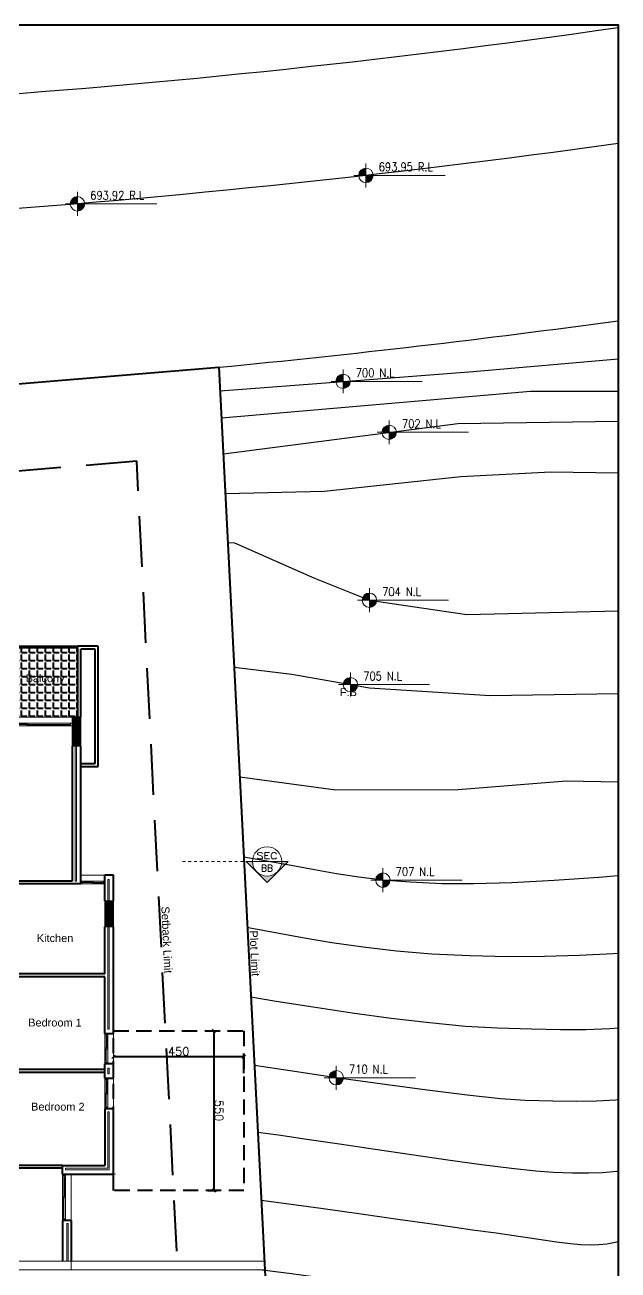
# Model space of a CAD drawing. Header units: metres. Extents: x -322116 to -321123, y -26723 to -26468.
# Drawn here: x -321448.86 to -321428.39, y -26556.87 to -26513.94 of the extents above; entities that cross this region are included whole.
import ezdxf
from ezdxf.enums import TextEntityAlignment as Align

# ---------------------------------------------------------------- set-up
doc = ezdxf.new("R2010")
doc.units = ezdxf.units.M
doc.header["$LTSCALE"] = 7
doc.header["$MEASUREMENT"] = 0
doc.header["$PDMODE"] = 34
doc.header["$PDSIZE"] = 0.5
for name, pattern in [('$0$CENTER', [2, 1.25, -0.25, 0.25, -0.25]), ('1363-TXX-A-XXX-Plots layouts-R02$0$HIDDEN', [0.375, 0.25, -0.125]), ('DASHED', [0.75, 0.5, -0.25]), ('Hidden', [9.525, 6.35, -3.175])]:
    doc.linetypes.add(name, pattern=pattern)
for name, color, linetype, lineweight in [('$0$A-ANNO-IDEN', 2, 'Continuous', 9), ('1363TRXX-AS003$0$A-FLOR-IDEN', 4, 'Continuous', 18), ('A--GLAZ', 132, 'Continuous', 5), ('A-ANNO-TXT3', 6, 'Continuous', 30), ('A-FLOR-HIDN', 9, 'Hidden', 13), ('A-GRID-DIMS', 142, 'Continuous', 9), ('A-PATT', 8, 'Continuous', 5), ('A-WALL-BLWO', 7, 'Continuous', 40), ('L-Structure', 5, 'Continuous', 15), ('PATT-CONC', 8, 'Continuous', 9), ('projection plans', 8, 'Continuous', 5), ('XREF-W09-A-ELEV04$0$A--SECT-TILE', 32, 'Continuous', 5)]:
    doc.layers.add(name, color=color, linetype=linetype, lineweight=lineweight)
for name, color, linetype in [('00-LIMIT', 3, 'Continuous'), ('020-HATCH', 7, 'Continuous'), ('AXIS', 1, 'Continuous'), ('CONT-MJR', 4, 'Continuous'), ('CONT-MNR', 8, 'Continuous'), ('POINT_ICON', 4, 'Continuous')]:
    doc.layers.add(name, color=color, linetype=linetype)
doc.styles.add('$0$EG_SIMPLEX', font='SIMPLEX.shx')
doc.styles.add('1363TRXX-AS003$0$EG_SIMPLEX', font='SIMPLEX.shx')
doc.styles.add('EG_SIMPLEX', font='SIMPLEX.shx')
doc.styles.get("Standard").update_dxf_attribs({"font": 'romans.shx', "height": 0.5})
doc.dimstyles.new('ERGA-M-0200', dxfattribs={"dimscale": 1.15, "dimtxt": 0.2, "dimasz": 0.2, "dimexe": 0.1, "dimexo": 0.1, "dimgap": 0.06, "dimtad": 1, "dimdec": 1, "dimlfac": 100, "dimrnd": 5, "dimdsep": 46, "dimtxsty": 'EG_SIMPLEX', "dimblk1": 'OBLIQUE', "dimblk2": 'OBLIQUE', "dimsah": 1, "dimcen": 0.3, "dimclrd": 256, "dimclre": 256, "dimclrt": 2, "dimadec": 0, "dimazin": 0, "dimtfac": 1, "dimtdec": 1, "dimtix": 1, "dimtmove": 2, "dimatfit": 3, "dimldrblk": 'OBLIQUE', "dimfxl": 1, "dimtolj": 1, "dimtzin": 0, "dimarcsym": 0})

# ---------------------------------------------------------------- blocks, each defined once
blk = doc.blocks.new('*U29')
blk.add_hatch(color=252).paths.add_polyline_path([(0, 450, -0.414214), (450, 0), (643, 0), (0, 643), (-643, 0), (-450, 0, -0.414214)])
blk.add_line((-450, 0), (450, 0))
at = {"linetype": '$0$CENTER'}
blk.add_line((-2593, 0), (-643, 0), dxfattribs=at)
blk.add_lwpolyline([(-450, 0), (-643, 0), (0, 643), (643, 0), (450, 0)])
blk.add_circle((0, 0), 450)
at = {"style": '$0$EG_SIMPLEX'}
blk.add_attdef('NB', text='', height=200, dxfattribs=at).set_placement((0, 32), align=Align.BOTTOM_CENTER)
at = {"style": '$0$EG_SIMPLEX', "width": 0.5625}
blk.add_attdef('REF-F-', text='', height=200, dxfattribs=at).set_placement((-321, -274), (321, -274), align=Align.FIT)
at = {"style": '$0$EG_SIMPLEX'}
blk.add_attdef('REF', text='', height=200, dxfattribs=at).set_placement((0, -75), align=Align.TOP_CENTER)
blk = doc.blocks.new('plot limit')
at = {"color": 5}
blk.add_lwpolyline([(-321725.0411, -26759.7735), (-321735.7734, -26759.0595), (-321732.8382, -26721.5907), (-321726.0304, -26721.9282), (-321722.2569, -26721.9337), (-321712.0131, -26721.5769), (-321702.1619, -26720.7671), (-321700.2699, -26757.9792), (-321703.6476, -26759.2974, -0.0276131)], format="xyb", close=True, dxfattribs=at)
at = {"color": 5, "linetype": 'DASHED', "ltscale": 0.5}
blk.add_lwpolyline([(-321703.4829, -26753.8659), (-321705.0008, -26724.0106), (-321711.838, -26724.5726), (-321722.2069, -26724.9338), (-321726.107, -26724.928), (-321730.075, -26724.7313), (-321732.3893, -26754.2736)], dxfattribs=at)
at = {"layer": '00-LIMIT'}
blk.add_arc((-321735.7574, -26372.37), 350.0132, 275.507932, 277.777196, dxfattribs=at)
at = {"layer": '$0$A-ANNO-IDEN'}
ref = blk.add_blockref('*U29', (-321700.5036, -26737.8057), dxfattribs=dict(at, xscale=-0.0011249999994782, yscale=0.0011249999994782, zscale=0.0011249999994782, rotation=180))
ref.add_attrib('REF-F-', 'SEC', dxfattribs={"layer": '0', "height": 0.225, "rotation": 360, "style": '$0$EG_SIMPLEX', "width": 1.25}).set_placement((-321700.8652, -26737.7221), (-321700.1419, -26737.7221), align=Align.FIT)
ref.add_attrib('NB', 'BB', dxfattribs={"layer": '0', "height": 0.225, "rotation": 360, "style": '$0$EG_SIMPLEX'}).set_placement((-321700.5036, -26738.2169), align=Align.BOTTOM_CENTER)
at = {"layer": 'A-ANNO-TXT3', "lineweight": 5, "char_height": 0.276, "attachment_point": 1, "rotation": 272.5853}
for s, width, gutter_width, heights, insert in [('\\A1;{\\fArial Unicode MS|b0|i0|c0|p34;Setback Limit}', 3.166192, 3.6928, [1.1191], (-321703.8757, -26739.3486, 0)), ('\\A1;{\\fArial Unicode MS|b0|i0|c0|p34;Plot Limit}', 3.423118, 3.0774, [1.7915], (-321700.8319, -26740.1779, 0))]:
    blk.add_mtext_dynamic_manual_height_columns(s, width=width, gutter_width=gutter_width, heights=heights, dxfattribs=dict(at, insert=insert))
blk = doc.blocks.new('*U44')
for p, q in [((50, 100), (3050, 100)), ((50, 50), (3050, 50)), ((50, 0), (3050, 0)), ((100, 0), (100, 50)), ((100, 25), (1525, 25)), ((1525, 0), (1525, 100)), ((1575, 0), (1575, 100)), ((1575, 75), (3000, 75)), ((3000, 100), (3000, 50))]:
    blk.add_line(p, q)
for points in [[(0, 100), (50, 100), (50, 0), (0, 0)], [(3100, 100), (3050, 100), (3050, 0), (3100, 0)]]:
    blk.add_lwpolyline(points)
blk = doc.blocks.new('*U573')
for p, q in [((50, 100), (1000, 100)), ((50, 50), (1000, 50)), ((50, 0), (1000, 0)), ((100, 0), (100, 50)), ((100, 25), (500, 25)), ((500, 0), (500, 100)), ((550, 0), (550, 100)), ((550, 75), (950, 75)), ((950, 100), (950, 50))]:
    blk.add_line(p, q)
for points in [[(0, 100), (50, 100), (50, 0), (0, 0)], [(1050, 100), (1000, 100), (1000, 0), (1050, 0)]]:
    blk.add_lwpolyline(points)
blk = doc.blocks.new('*U574')
for p, q in [((50, 100), (1550, 100)), ((50, 50), (1550, 50)), ((50, 0), (1550, 0)), ((100, 0), (100, 50)), ((100, 25), (775, 25)), ((775, 0), (775, 100)), ((825, 0), (825, 100)), ((825, 75), (1500, 75)), ((1500, 100), (1500, 50))]:
    blk.add_line(p, q)
for points in [[(0, 100), (50, 100), (50, 0), (0, 0)], [(1600, 100), (1550, 100), (1550, 0), (1600, 0)]]:
    blk.add_lwpolyline(points)
blk = doc.blocks.new('_OBLIQUE')
at = {"color": 0, "linetype": 'ByBlock'}
blk.add_line((-0.5, -0.5), (0.5, 0.5), dxfattribs=at)
blk = doc.blocks.new('*D37')
at = {"layer": 'A-GRID-DIMS', "lineweight": -2, "transparency": 16777216}
for p, q in [((-321638.939, -26572.053), (-321639.622, -26572.053)), ((-321639.507, -26572.053), (-321639.507, -26576.553))]:
    blk.add_line(p, q, dxfattribs=at)
at = {"layer": 'Defpoints', "color": 0, "transparency": 16777216}
for p in [(-321638.824, -26572.053), (-321639.507, -26576.553), (-321639.507, -26576.553)]:
    blk.add_point(p, dxfattribs=at)
at = {"layer": 'A-GRID-DIMS', "lineweight": -2, "transparency": 16777216, "xscale": 0.115, "yscale": 0.115, "zscale": 0.115}
for p, rotation in [((-321639.507, -26572.053), 90), ((-321639.507, -26576.553), 270)]:
    blk.add_blockref('_OBLIQUE', p, dxfattribs=dict(at, rotation=rotation))
at = {"layer": 'A-GRID-DIMS', "color": 2, "transparency": 16777216, "insert": (-321639.686, -26574.303), "char_height": 0.2875, "attachment_point": 5, "rotation": 90, "style": 'EG_SIMPLEX'}
blk.add_mtext('\\A1;450', dxfattribs=at)
blk = doc.blocks.new('*D38')
at = {"layer": 'A-GRID-DIMS', "lineweight": -2, "transparency": 16777216}
for p, q in [((-321640.398, -26573.296), (-321640.398, -26572.978)), ((-321640.398, -26573.093), (-321634.898, -26573.093)), ((-321634.898, -26573.296), (-321634.898, -26572.978))]:
    blk.add_line(p, q, dxfattribs=at)
at = {"layer": 'Defpoints', "color": 0, "transparency": 16777216}
for p in [(-321634.898, -26573.093), (-321640.398, -26573.411), (-321634.898, -26573.411)]:
    blk.add_point(p, dxfattribs=at)
at = {"layer": 'A-GRID-DIMS', "lineweight": -2, "transparency": 16777216, "xscale": 0.115, "yscale": 0.115, "zscale": 0.115, "rotation": 180}
blk.add_blockref('_OBLIQUE', (-321640.398, -26573.093), dxfattribs=at)
at = {"layer": 'A-GRID-DIMS', "lineweight": -2, "transparency": 16777216, "xscale": 0.115, "yscale": 0.115, "zscale": 0.115}
blk.add_blockref('_OBLIQUE', (-321634.898, -26573.093), dxfattribs=at)
at = {"layer": 'A-GRID-DIMS', "color": 2, "transparency": 16777216, "insert": (-321637.648, -26572.914), "char_height": 0.2875, "attachment_point": 5, "style": 'EG_SIMPLEX'}
blk.add_mtext('\\A1;550', dxfattribs=at)
blk = doc.blocks.new('*U45')
for p, q in [((50, 100), (780, 100)), ((50, 50), (780, 50)), ((50, 0), (780, 0)), ((100, 0), (100, 50)), ((100, 25), (390, 25)), ((390, 0), (390, 100)), ((440, 0), (440, 100)), ((440, 75), (730, 75)), ((730, 100), (730, 50))]:
    blk.add_line(p, q)
for points in [[(0, 100), (50, 100), (50, 0), (0, 0)], [(830, 100), (780, 100), (780, 0), (830, 0)]]:
    blk.add_lwpolyline(points)
blk = doc.blocks.new('block')
at = {"layer": 'PATT-CONC', "transparency": 33554610}
h = blk.add_hatch(dxfattribs=at)
h.set_pattern_fill('ANSI31', color=8, scale=0.3)
h.set_pattern_definition([(45, (195, 0), (-0.0265165042945, 0.0265165042945), [])])
h.paths.add_polyline_path([(-321663.329, -26546.458), (-321663.329, -26546.758), (-321664.229, -26546.758), (-321664.229, -26546.458)])
h.paths.add_polyline_path([(-321642.229, -26538.808), (-321641.929, -26538.808), (-321641.929, -26537.808), (-321642.229, -26537.808)])
h.paths.add_polyline_path([(-321648.412, -26538.808), (-321648.112, -26538.808), (-321648.112, -26537.808), (-321648.412, -26537.808)])
h.paths.add_polyline_path([(-321652.212, -26539.308), (-321651.912, -26539.308), (-321651.912, -26538.508), (-321652.212, -26538.508)])
h.paths.add_polyline_path([(-321658.412, -26538.808), (-321658.112, -26538.808), (-321658.112, -26537.808), (-321658.412, -26537.808)])
h.paths.add_polyline_path([(-321658.412, -26547.358), (-321658.112, -26547.358), (-321658.112, -26548.258), (-321658.412, -26548.258)])
h.paths.add_polyline_path([(-321648.413, -26544.135), (-321648.113, -26544.135), (-321648.113, -26545.035), (-321648.413, -26545.035)])
h.paths.add_polyline_path([(-321664.612, -26538.708), (-321664.312, -26538.708), (-321664.312, -26537.808), (-321664.612, -26537.808)])
h.paths.add_polyline_path([(-321640.802, -26544.135), (-321641.102, -26544.135), (-321641.102, -26545.035), (-321640.802, -26545.035)])
h.paths.add_polyline_path([(-321651.912, -26547.958), (-321652.856, -26547.958), (-321652.856, -26548.258), (-321651.912, -26548.258)])
h = blk.add_hatch(dxfattribs=at)
h.set_pattern_fill('ANSI31', color=8, scale=0.3)
h.set_pattern_definition([(45, (0, 0), (-0.0265165042945, 0.0265165042945), [])])
edge = h.paths.add_edge_path()
edge.add_line((-321666.312, -26556.558), (-321655.512, -26556.558))
edge.add_line((-321655.512, -26556.558), (-321655.512, -26553.82))
edge.add_line((-321655.512, -26553.82), (-321653.512, -26553.82))
edge.add_line((-321653.512, -26553.82), (-321653.512, -26552.045))
edge.add_line((-321653.512, -26552.045), (-321655.512, -26552.045))
edge.add_line((-321655.512, -26552.045), (-321655.512, -26549.758))
edge.add_line((-321655.512, -26549.758), (-321655.212, -26549.758))
edge.add_line((-321655.212, -26549.758), (-321655.212, -26551.745))
edge.add_line((-321655.212, -26551.745), (-321653.512, -26551.745))
edge.add_line((-321653.512, -26551.745), (-321653.512, -26549.758))
edge.add_line((-321653.512, -26549.758), (-321653.212, -26549.758))
edge.add_line((-321653.212, -26549.758), (-321653.212, -26553.82))
edge.add_line((-321653.212, -26553.82), (-321650.852, -26553.82))
edge.add_line((-321650.852, -26553.82), (-321650.851, -26549.758))
edge.add_line((-321650.851, -26549.758), (-321650.552, -26549.758))
edge.add_line((-321650.552, -26549.758), (-321650.552, -26554.12))
edge.add_line((-321650.552, -26554.12), (-321651.442, -26554.12))
edge.add_line((-321651.442, -26554.12), (-321651.442, -26556.558))
edge.add_line((-321651.442, -26556.558), (-321642.26, -26556.558))
h = blk.add_hatch(dxfattribs=at)
h.set_pattern_fill('ANSI31', color=8, scale=0.3)
h.set_pattern_definition([(45, (130, 0), (-0.0265165042945, 0.0265165042945), [])])
h.paths.add_polyline_path([(-321663.329, -26553.058), (-321664.229, -26553.058), (-321664.229, -26553.358), (-321663.329, -26553.358)])
at = {"layer": '020-HATCH', "color": 5}
blk.add_lwpolyline([(-321651.912, -26547.958), (-321652.856, -26547.958), (-321652.856, -26548.258), (-321651.912, -26548.258)], close=True, dxfattribs=at)
at = {"layer": 'L-Structure'}
for p, q in [((-321666.312, -26556.558), (-321666.312, -26556.858)), ((-321642.26, -26556.558, 0), (-321642.26, -26556.858))]:
    blk.add_line(p, q, dxfattribs=at)
for points in [[(-321664.612, -26538.708), (-321664.312, -26538.708), (-321664.312, -26537.808), (-321664.612, -26537.808), (-321664.612, -26538.708)], [(-321658.412, -26538.808), (-321658.112, -26538.808), (-321658.112, -26537.808), (-321658.412, -26537.808), (-321658.412, -26538.808)], [(-321648.412, -26538.808), (-321648.112, -26538.808), (-321648.112, -26537.808), (-321648.412, -26537.808), (-321648.412, -26538.808)], [(-321642.229, -26538.808), (-321641.929, -26538.808), (-321641.929, -26537.808), (-321642.229, -26537.808), (-321642.229, -26538.808)], [(-321652.212, -26539.308), (-321651.912, -26539.308), (-321651.912, -26538.508), (-321652.212, -26538.508), (-321652.212, -26539.308)], [(-321666.312, -26556.558), (-321655.512, -26556.558), (-321655.512, -26553.82), (-321653.512, -26553.82), (-321653.512, -26552.045), (-321655.512, -26552.045), (-321655.512, -26549.758), (-321655.212, -26549.758), (-321655.212, -26551.745), (-321653.512, -26551.745), (-321653.512, -26549.758), (-321653.212, -26549.758), (-321653.212, -26553.82), (-321650.852, -26553.82), (-321650.851, -26549.758), (-321650.552, -26549.758), (-321650.552, -26554.12), (-321651.442, -26554.12), (-321651.442, -26556.558), (-321642.26, -26556.558)], [(-321642.26, -26556.858), (-321651.752, -26556.858), (-321651.742, -26554.12), (-321655.212, -26554.12), (-321655.212, -26556.858), (-321666.312, -26556.858)]]:
    blk.add_lwpolyline(points, dxfattribs=at)
for points in [[(-321648.413, -26544.135), (-321648.113, -26544.135), (-321648.113, -26545.035), (-321648.413, -26545.035)], [(-321640.802, -26544.135), (-321641.102, -26544.135), (-321641.102, -26545.035), (-321640.802, -26545.035)], [(-321663.329, -26546.458), (-321663.329, -26546.758), (-321664.229, -26546.758), (-321664.229, -26546.458)], [(-321658.412, -26547.358), (-321658.112, -26547.358), (-321658.112, -26548.258), (-321658.412, -26548.258)]]:
    blk.add_lwpolyline(points, close=True, dxfattribs=at)
at = {"layer": 'L-Structure', "elevation": 0}
blk.add_lwpolyline([(-321663.329, -26553.058), (-321663.329, -26553.358), (-321664.229, -26553.358), (-321664.229, -26553.058)], close=True, dxfattribs=at)
blk = doc.blocks.new('1363TRXX-AS003$0$TAG-LEV-PL1')
h = blk.add_hatch(color=256)
h.paths.add_polyline_path([(0, 169, 0.414214), (-169, 0), (0, 0)])
h.paths.add_polyline_path([(169, 0), (0, 0), (0, -169, 0.414214)])
for p, q in [((0, -281), (0, 281)), ((-281, 0), (1859, 0))]:
    blk.add_line(p, q)
blk.add_circle((0, 0), 169)
at = {"style": '1363TRXX-AS003$0$EG_SIMPLEX', "width": 0.85}
for tag, p in [('F.F.L.', (450, 150)), ('C.L.', (450, -450))]:
    blk.add_attdef(tag, p, '', height=300, dxfattribs=at)
blk = doc.blocks.new('B1 2')
at = {"layer": '00-LIMIT'}
blk.add_lwpolyline([(-321188.3932, -26514.0379, -0.0197063), (-321212.8968, -26516.5801, -0.0527114), (-321243.3932, -26515.3992, -0.0503698)], format="xyb", dxfattribs=at)
at = {"layer": 'A-WALL-BLWO'}
blk.add_lwpolyline([(-321243.3932, -26513.9378), (-321188.3932, -26513.9378), (-321188.3932, -26588.8759), (-321243.3932, -26588.8759)], close=True, dxfattribs=at)
at = {"layer": 'AXIS'}
blk.add_lwpolyline([(-321188.3932, -26518.0303, -0.017565), (-321212.4236, -26520.5147, -0.0521556), (-321243.3932, -26519.3892)], format="xyb", dxfattribs=at)
at = {"layer": 'CONT-MJR', "elevation": 710, "flags": 128}
blk.add_lwpolyline([(-321188.3932, -26550.9993), (-321188.4683, -26551.0079), (-321189.1391, -26551.0492), (-321189.8435, -26551.0596), (-321190.6423, -26551.0468), (-321191.5961, -26551.0185), (-321192.4453, -26550.9607), (-321193.6015, -26550.8397), (-321194.9851, -26550.6695), (-321196.5165, -26550.4643), (-321198.116, -26550.2382), (-321199.7038, -26550.0055), (-321200.9379, -26549.8198)], dxfattribs=at)
at = {"layer": 'CONT-MNR', "flags": 128}
for points, elevation in [([(-321202.0732, -26527.4861), (-321191.4122, -26526.5684), (-321188.3932, -26526.5684)], 701), ([(-321202.0099, -26528.73), (-321193.9191, -26527.6762), (-321188.3932, -26527.5997)], 702), ([(-321201.8548, -26531.7818), (-321201.6226, -26531.7914), (-321198.8615, -26533.0098), (-321196.9731, -26533.7744), (-321193.6076, -26534.2718), (-321188.3932, -26534.1356)], 704), ([(-321201.444, -26539.8606), (-321198.1327, -26540.3135), (-321193.9112, -26540.3025), (-321190.1897, -26540.001), (-321188.3932, -26540.0387)], 706), ([(-321188.3932, -26543.2778), (-321189.0609, -26543.3304), (-321190.5994, -26543.435), (-321192.0641, -26543.5129), (-321193.3802, -26543.5547), (-321194.4728, -26543.5504), (-321195.5704, -26543.4996), (-321196.5078, -26543.4249), (-321197.3358, -26543.3279), (-321198.1058, -26543.2107), (-321198.8686, -26543.0752), (-321199.6754, -26542.9231), (-321200.5772, -26542.7564), (-321201.3033, -26542.6321)], 707), ([(-321188.3932, -26545.9515), (-321188.5669, -26545.9651), (-321189.7229, -26546.0264), (-321190.9338, -26546.0608), (-321192.198, -26546.0661), (-321193.5139, -26546.0398), (-321194.8159, -26545.9748), (-321196.0411, -26545.8715), (-321197.1915, -26545.7383), (-321198.2693, -26545.5839), (-321199.2766, -26545.417), (-321200.2156, -26545.2462), (-321201.0884, -26545.0803), (-321201.1797, -26545.063)], 708), ([(-321188.3932, -26548.525), (-321188.6782, -26548.5492), (-321189.501, -26548.5817), (-321190.3839, -26548.5844), (-321191.3831, -26548.5645), (-321192.555, -26548.5291), (-321193.6594, -26548.4659), (-321194.8965, -26548.3499), (-321196.217, -26548.1935), (-321197.5718, -26548.0093), (-321198.9116, -26547.8097), (-321200.1872, -26547.6071), (-321201.0577, -26547.4625)], 709), ([(-321188.3932, -26553.4642), (-321188.4429, -26553.4717), (-321188.9283, -26553.5167), (-321189.4166, -26553.5327), (-321189.9666, -26553.5273), (-321190.6372, -26553.5078), (-321191.2308, -26553.4648), (-321192.0728, -26553.3716), (-321193.1057, -26553.2391), (-321194.2724, -26553.078), (-321195.5154, -26552.8991), (-321196.7774, -26552.7132), (-321198.0012, -26552.5311), (-321199.1293, -26552.3635), (-321200.1044, -26552.2213), (-321200.8209, -26552.1219)], 711), ([(-321188.3932, -26555.8945), (-321188.4378, -26555.9084), (-321188.7808, -26555.9709), (-321189.0534, -26556.0004), (-321189.3283, -26556.0061), (-321189.6783, -26555.9972), (-321190.0306, -26555.9686), (-321190.523, -26555.9061), (-321191.1317, -26555.8181), (-321191.8332, -26555.7134), (-321192.6038, -26555.6005), (-321193.42, -26555.4879), (-321194.025, -26555.4046), (-321194.8999, -26555.2803), (-321195.9947, -26555.1239), (-321197.2595, -26554.9444), (-321198.644, -26554.7508), (-321200.0985, -26554.5522), (-321200.7014, -26554.4726)], 712)]:
    blk.add_lwpolyline(points, dxfattribs=dict(at, elevation=elevation))
blk.add_lwpolyline([(-321201.9403, -26530.0987), (-321198.5284, -26530.0128), (-321193.8139, -26529.5122), (-321190.7128, -26529.3526), (-321188.3932, -26529.3837)], dxfattribs=at)
at = {"layer": 'POINT_ICON', "color": 4, "linetype": 'Continuous'}
for points, elevation in [([(-321202.1206, -26526.5524), (-321197.8825, -26526.2276), (-321193.395, -26525.8838), (-321188.3932, -26525.4505)], 700), ([(-321201.6362, -26536.0808), (-321199.649, -26536.3277), (-321196.9745, -26536.7997), (-321192.8035, -26537.0602), (-321188.3932, -26536.9919)], 705)]:
    blk.add_lwpolyline(points, dxfattribs=dict(at, elevation=elevation))
at = {"layer": '1363TRXX-AS003$0$A-FLOR-IDEN'}
ref = blk.add_blockref('1363TRXX-AS003$0$TAG-LEV-PL1', (-321197.0922, -26519.1269, 693.9512), dxfattribs=dict(at, xscale=0.0014700000362087, yscale=0.0014700000362087, zscale=0.0014700000362087))
ref.add_attrib('F.F.L.', '693.95 R.L', (-321196.6512, -26518.9799, 693.9512), dxfattribs={"layer": '0', "height": 0.294, "rotation": 360, "style": '1363TRXX-AS003$0$EG_SIMPLEX', "width": 0.85})
ref = blk.add_blockref('1363TRXX-AS003$0$TAG-LEV-PL1', (-321207.0438, -26520.1065), dxfattribs=dict(at, xscale=0.0014700000362087, yscale=0.0014700000362087, zscale=0.0014700000362087))
ref.add_attrib('F.F.L.', '693.92 R.L', (-321206.6028, -26519.9595), dxfattribs={"layer": '0', "height": 0.294, "rotation": 360, "style": '1363TRXX-AS003$0$EG_SIMPLEX', "width": 0.85})
ref = blk.add_blockref('1363TRXX-AS003$0$TAG-LEV-PL1', (-321197.8825, -26526.2276, 700), dxfattribs=dict(at, xscale=0.0014700000362087, yscale=0.0014700000362087, zscale=0.0014700000362087))
ref.add_attrib('F.F.L.', '700 N.L', (-321197.4415, -26526.0806, 700), dxfattribs={"layer": '0', "height": 0.294, "rotation": 360, "style": '1363TRXX-AS003$0$EG_SIMPLEX', "width": 0.85})
ref = blk.add_blockref('1363TRXX-AS003$0$TAG-LEV-PL1', (-321196.2904, -26527.9851, 702), dxfattribs=dict(at, xscale=0.0014700000362087, yscale=0.0014700000362087, zscale=0.0014700000362087))
ref.add_attrib('F.F.L.', '702 N.L', (-321195.8494, -26527.8381, 702), dxfattribs={"layer": '0', "height": 0.294, "rotation": 360, "style": '1363TRXX-AS003$0$EG_SIMPLEX', "width": 0.85})
ref = blk.add_blockref('1363TRXX-AS003$0$TAG-LEV-PL1', (-321196.973, -26533.7744, 704), dxfattribs=dict(at, xscale=0.0014700000362087, yscale=0.0014700000362087, zscale=0.0014700000362087))
ref.add_attrib('F.F.L.', '704 N.L', (-321196.532, -26533.6274, 704), dxfattribs={"layer": '0', "height": 0.294, "rotation": 360, "style": '1363TRXX-AS003$0$EG_SIMPLEX', "width": 0.85})
ref = blk.add_blockref('1363TRXX-AS003$0$TAG-LEV-PL1', (-321197.6273, -26536.6845, 705), dxfattribs=dict(at, xscale=0.0014700000362087, yscale=0.0014700000362087, zscale=0.0014700000362087))
ref.add_attrib('F.F.L.', '705 N.L', (-321197.1863, -26536.5375, 705), dxfattribs={"layer": '0', "height": 0.294, "rotation": 360, "style": '1363TRXX-AS003$0$EG_SIMPLEX', "width": 0.85})
ref = blk.add_blockref('1363TRXX-AS003$0$TAG-LEV-PL1', (-321196.5078, -26543.4249, 707), dxfattribs=dict(at, xscale=0.0014700000362087, yscale=0.0014700000362087, zscale=0.0014700000362087))
ref.add_attrib('F.F.L.', '707 N.L', (-321196.0668, -26543.2779, 707), dxfattribs={"layer": '0', "height": 0.294, "rotation": 360, "style": '1363TRXX-AS003$0$EG_SIMPLEX', "width": 0.85})
ref = blk.add_blockref('1363TRXX-AS003$0$TAG-LEV-PL1', (-321198.116, -26550.2382, 710), dxfattribs=dict(at, xscale=0.0014700000362087, yscale=0.0014700000362087, zscale=0.0014700000362087))
ref.add_attrib('F.F.L.', '710 N.L', (-321197.675, -26550.0912, 710), dxfattribs={"layer": '0', "height": 0.294, "rotation": 360, "style": '1363TRXX-AS003$0$EG_SIMPLEX', "width": 0.85})
blk = doc.blocks.new('mm 11')
at = {"layer": 'CONT-MJR', "elevation": 715, "flags": 128}
blk.add_lwpolyline([(-322069.994, -26561.857), (-322070.599, -26561.798), (-322071.789, -26561.663), (-322072.81, -26561.527), (-322073.712, -26561.391), (-322074.541, -26561.259), (-322075.347, -26561.13), (-322076.177, -26561.007), (-322077.08, -26560.892), (-322078.103, -26560.785), (-322079.295, -26560.689), (-322080.458, -26560.625), (-322081.8, -26560.576), (-322083.268, -26560.541), (-322084.809, -26560.519), (-322086.37, -26560.506), (-322087.9, -26560.501), (-322089.345, -26560.502), (-322090.653, -26560.506), (-322091.771, -26560.512), (-322092.648, -26560.518), (-322093.23, -26560.521), (-322093.968, -26560.528), (-322094.649, -26560.543), (-322095.267, -26560.56), (-322095.815, -26560.575), (-322096.286, -26560.583), (-322096.675, -26560.58), (-322097.113, -26560.555), (-322097.454, -26560.517), (-322097.794, -26560.482), (-322098.231, -26560.461), (-322098.627, -26560.466), (-322099.355, -26560.489), (-322100.355, -26560.525), (-322101.562, -26560.572), (-322102.915, -26560.628), (-322104.35, -26560.69), (-322105.183, -26560.727)], dxfattribs=at)
at = {"layer": 'CONT-MNR', "flags": 128}
for points, elevation in [([(-322086.411, -26555.96), (-322087.467, -26555.97), (-322088.482, -26555.974), (-322089.388, -26555.965), (-322089.881, -26555.949)], 713), ([(-322104.834, -26556.273), (-322104.944, -26556.279), (-322105.986, -26556.325), (-322107.009, -26556.363), (-322107.994, -26556.395), (-322108.925, -26556.423), (-322109.784, -26556.45), (-322110.552, -26556.478), (-322111.213, -26556.51), (-322112.016, -26556.566), (-322112.668, -26556.631), (-322113.062, -26556.674)], 713), ([(-322058.062, -26558.432), (-322058.128, -26558.448), (-322058.395, -26558.479), (-322058.683, -26558.455), (-322058.913, -26558.392), (-322059.204, -26558.33), (-322059.512, -26558.299), (-322059.892, -26558.273), (-322060.341, -26558.242), (-322060.857, -26558.195), (-322061.244, -26558.144), (-322062, -26558.036), (-322063.069, -26557.882), (-322064.394, -26557.691), (-322065.916, -26557.474), (-322067.58, -26557.241), (-322069.327, -26557.003), (-322070.431, -26556.858)], 713), ([(-322062.866, -26560.233), (-322062.89, -26560.232), (-322063.763, -26560.17), (-322064.709, -26560.094), (-322065.728, -26559.997), (-322066.469, -26559.909), (-322067.339, -26559.79), (-322068.322, -26559.646), (-322069.402, -26559.484), (-322070.562, -26559.311), (-322071.787, -26559.132), (-322073.06, -26558.955), (-322074.365, -26558.786), (-322075.685, -26558.632), (-322077.005, -26558.498), (-322078.309, -26558.392), (-322079.645, -26558.32), (-322081.241, -26558.264), (-322083.029, -26558.223), (-322084.937, -26558.195), (-322086.896, -26558.178), (-322088.836, -26558.169), (-322090.687, -26558.167), (-322092.378, -26558.169), (-322093.84, -26558.173), (-322095.003, -26558.177), (-322095.797, -26558.179), (-322096.152, -26558.177), (-322096.434, -26558.153), (-322096.654, -26558.123), (-322096.874, -26558.099), (-322097.156, -26558.09), (-322097.453, -26558.106), (-322097.712, -26558.139), (-322097.986, -26558.178), (-322098.326, -26558.213), (-322098.721, -26558.233), (-322099.534, -26558.268), (-322100.676, -26558.314), (-322102.059, -26558.369), (-322103.593, -26558.431), (-322105.191, -26558.495), (-322106.762, -26558.56), (-322108.219, -26558.622), (-322109.473, -26558.679), (-322110.434, -26558.728), (-322111.332, -26558.788), (-322112.092, -26558.856), (-322112.761, -26558.927), (-322113.062, -26558.96)], 714), ([(-322072.251, -26563.855), (-322072.577, -26563.832), (-322073.76, -26563.745), (-322074.741, -26563.667), (-322075.469, -26563.6), (-322076.298, -26563.503), (-322076.984, -26563.407), (-322077.587, -26563.312), (-322078.161, -26563.22), (-322078.763, -26563.134), (-322079.451, -26563.056), (-322080.281, -26562.986), (-322081.087, -26562.939), (-322081.909, -26562.908), (-322082.76, -26562.889), (-322083.656, -26562.88), (-322084.612, -26562.879), (-322085.643, -26562.883), (-322086.765, -26562.888), (-322087.991, -26562.893), (-322089.244, -26562.903), (-322090.432, -26562.924), (-322091.547, -26562.952), (-322092.582, -26562.981), (-322093.53, -26563.008), (-322094.383, -26563.028), (-322095.135, -26563.036), (-322095.778, -26563.028), (-322096.473, -26562.993), (-322097.038, -26562.943), (-322097.537, -26562.885), (-322098.036, -26562.829), (-322098.6, -26562.784), (-322099.295, -26562.758), (-322099.9, -26562.757), (-322100.66, -26562.772), (-322101.558, -26562.801), (-322102.577, -26562.841), (-322103.699, -26562.892), (-322104.907, -26562.952), (-322105.359, -26562.975)], 716)]:
    blk.add_lwpolyline(points, dxfattribs=dict(at, elevation=elevation))
blk = doc.blocks.new('bb44')
at = {"layer": 'projection plans', "elevation": 0}
blk.add_lwpolyline([(-321575.802, -26463.558), (-321575.729, -26463.558)], dxfattribs=at)
blk = doc.blocks.new('12')
at = {"layer": 'A-ANNO-TXT3', "lineweight": 5, "char_height": 0.27, "attachment_point": 1, "rotation": 359.9008}
for insert in [(-321656.476, -26535.306, 0), (-321663.155, -26536.33, 0), (-321643.83, -26536.328, 0), (-321665.895, -26542.394)]:
    blk.add_mtext_dynamic_manual_height_columns('\\A1;{\\fArial Unicode MS|b0|i0|c0|p34;Balcony}', width=1.42393, gutter_width=3.077, heights=[0.467], dxfattribs=dict(at, insert=insert))
blk = doc.blocks.new('c112')
at = {"layer": 'A-WALL-BLWO', "linetype": '1363-TXX-A-XXX-Plots layouts-R02$0$HIDDEN', "lineweight": -2, "ltscale": 0.3}
blk.add_lwpolyline([(-321640.3981, -26572.0528), (-321634.8981, -26572.0528), (-321634.8981, -26576.5528), (-321640.3981, -26576.5528), (-321640.3981, -26572.0528)], dxfattribs=at)
at = {"layer": 'A-GRID-DIMS'}
dim = blk.add_linear_dim(base=(-321639.5074, -26576.5528), p1=(-321638.8236, -26572.0528), p2=(-321639.5074, -26576.5528), angle=90, dimstyle='ERGA-M-0200', override={"dimtxt": 0.25, "dimasz": 0.1, "dimgap": 0.03, "dimfxl": 100}, dxfattribs=at)
dim.commit()
dim.dimension.update_dxf_attribs({"geometry": '*D37', "text_midpoint": (-321639.6856, -26574.3028)})
dim = blk.add_linear_dim(base=(-321634.8981, -26573.0927), p1=(-321640.3981, -26573.4106), p2=(-321634.8981, -26573.4106), dimstyle='ERGA-M-0200', override={"dimtxt": 0.25, "dimasz": 0.1, "dimgap": 0.03, "dimfxl": 100}, dxfattribs=at)
dim.commit()
dim.dimension.update_dxf_attribs({"geometry": '*D38', "text_midpoint": (-321637.6481, -26572.9145)})
blk = doc.blocks.new('building')
at = {"layer": 'A-WALL-BLWO', "transparency": 33554636}
h = blk.add_hatch(dxfattribs=at)
h.set_pattern_fill('ANGLE', color=8)
h.set_pattern_definition([(0, (-65, 0), (0, 0.275), [0.2, -0.075]), (90, (-65, 0), (-0.275, 0), [0.2, -0.075])])
h.paths.add_polyline_path([(-321707.0287, -26535.4081), (-321713.1118, -26535.4081), (-321713.1118, -26537.8081), (-321712.3703, -26537.8081), (-321711.0703, -26537.8081), (-321710.3287, -26537.8081), (-321707.2287, -26537.8081), (-321707.0287, -26537.8081)])
h.paths.add_polyline_path([(-321711.4882, -26536.755, -1), (-321711.9843, -26536.755, -1)], flags=16)
h.paths.add_polyline_path([(-321710.5414, -26538.2627), (-321710.5414, -26537.6535), (-321710.9726, -26537.6535), (-321710.9726, -26538.2627)], flags=9)
h.paths.add_polyline_path([(-321710.4618, -26537.635), (-321709.5787, -26537.635), (-321709.5787, -26537.2037), (-321710.4618, -26537.2037)], flags=24)
h.paths.add_polyline_path([(-321712.1258, -26537.0246), (-321712.1258, -26536.1416), (-321712.5571, -26536.1416), (-321712.5571, -26537.0246)], flags=24)
h.paths.add_polyline_path([(-321713.5664, -26537.3806), (-321712.9572, -26537.3806), (-321712.9572, -26536.9494), (-321713.5664, -26536.9494)], flags=9)
h.paths.add_polyline_path([(-321708.9268, -26536.7677), (-321707.4499, -26536.7702), (-321707.4487, -26536.1298), (-321708.9256, -26536.1273)], flags=24)
h.paths.add_polyline_path([(-321711.3687, -26536.6815), (-321708.8774, -26536.6815), (-321708.8774, -26536.2405), (-321711.3687, -26536.2405)], flags=24)
h.paths.add_polyline_path([(-321711.3687, -26537.2695), (-321709.1749, -26537.2695), (-321709.1749, -26536.8285), (-321711.3687, -26536.8285)], flags=24)
at = {"layer": 'A-FLOR-HIDN', "linetype": 'ByBlock', "ltscale": 0.1}
for p, q in [((-321710.3287, -26537.8081), (-321707.2287, -26537.8081)), ((-321706.1018, -26543.2581), (-321706.9287, -26543.2581)), ((-321705.8018, -26549.7581), (-321705.8018, -26548.7081)), ((-321705.8018, -26551.3081), (-321705.8018, -26550.2581)), ((-321707.2603, -26555.1581, 0), (-321707.2603, -26553.5581))]:
    blk.add_line(p, q, dxfattribs=at)
at = {"layer": 'A-PATT'}
for p, q in [((-321707.2603, -26556.5581, 0), (-321700.595, -26556.5581, 0)), ((-321700.595, -26556.5581, 0), (-321700.5798, -26556.8581, 0)), ((-321707.2603, -26556.8581, 0), (-321700.5798, -26556.8581, 0))]:
    blk.add_line(p, q, dxfattribs=at)
at = {"layer": 'A-WALL-BLWO', "color": 4}
for p, q in [((-321713.1118, -26535.3581), (-321707.0287, -26535.3581)), ((-321713.1118, -26535.4081), (-321707.0287, -26535.4081))]:
    blk.add_line(p, q, dxfattribs=at)
at = {"layer": 'A-WALL-BLWO'}
for p, q in [((-321707.0287, -26537.8081), (-321707.0287, -26535.3581)), ((-321706.3287, -26535.3581), (-321707.0287, -26535.3581)), ((-321706.9287, -26537.8081), (-321706.9287, -26535.4581)), ((-321706.4287, -26535.4581), (-321706.9287, -26535.4581)), ((-321706.4287, -26539.4081), (-321706.4287, -26535.4581)), ((-321706.3287, -26539.5081), (-321706.3287, -26535.3581)), ((-321707.2287, -26537.8081), (-321706.9287, -26537.8081)), ((-321707.2287, -26538.8081), (-321707.2287, -26543.4581)), ((-321706.9287, -26539.4081), (-321706.4287, -26539.4081)), ((-321706.9287, -26539.5081), (-321706.3287, -26539.5081)), ((-321705.8018, -26543.2581), (-321706.1018, -26543.2581)), ((-321706.1018, -26544.1348), (-321706.1018, -26543.2581)), ((-321707.2287, -26543.4581), (-321711.4018, -26543.4581)), ((-321706.9287, -26543.5581), (-321709.7018, -26543.5581)), ((-321706.1018, -26546.6581), (-321709.9018, -26546.6581)), ((-321706.1018, -26546.7581), (-321709.9018, -26546.7581)), ((-321706.1018, -26549.9581), (-321709.9018, -26549.9581)), ((-321706.1018, -26550.0581), (-321709.9018, -26550.0581)), ((-321705.8018, -26551.3081), (-321706.1018, -26551.3081)), ((-321706.1018, -26551.3081), (-321706.1018, -26553.2581)), ((-321707.5603, -26553.3581), (-321710.1118, -26553.3581)), ((-321707.5603, -26553.2581), (-321709.9018, -26553.2581)), ((-321707.5603, -26553.5581), (-321707.5603, -26553.2581)), ((-321707.5603, -26553.2581), (-321706.1018, -26553.2581)), ((-321707.2603, -26555.1581), (-321707.5603, -26555.1581)), ((-321707.5603, -26555.1581), (-321707.5603, -26556.5581)), ((-321707.2603, -26555.1581), (-321707.2603, -26556.5581))]:
    blk.add_line(p, q, dxfattribs=at)
for points in [[(-321706.9287, -26543.5581), (-321706.9287, -26538.8081)], [(-321705.8018, -26544.138), (-321705.8018, -26543.2581)], [(-321706.1018, -26548.7081), (-321705.8018, -26548.7081), (-321705.8018, -26545.0348)], [(-321706.1018, -26546.6581), (-321706.1018, -26545.0348)], [(-321706.1018, -26548.7081), (-321706.1018, -26546.7581)], [(-321705.8018, -26549.7581), (-321706.1018, -26549.7581)], [(-321706.1018, -26550.2581), (-321706.1018, -26549.7581)], [(-321706.1018, -26550.2581), (-321705.8018, -26550.2581), (-321705.8018, -26549.7581)], [(-321707.5603, -26553.5581), (-321705.8018, -26553.5581), (-321705.8018, -26551.3081)]]:
    blk.add_lwpolyline(points, dxfattribs=at)
at = {"layer": 'L-Structure'}
blk.add_line((-321707.2603, -26556.5581), (-321716.4424, -26556.5581, 0), dxfattribs=at)
at = {"layer": 'L-Structure', "elevation": 0}
blk.add_lwpolyline([(-321716.7424, -26554.1198), (-321716.7424, -26556.8581), (-321707.2603, -26556.8581), (-321707.2603, -26556.5581)], dxfattribs=at)
at = {"layer": 'XREF-W09-A-ELEV04$0$A--SECT-TILE'}
for p, q in [((-321707.1287, -26538.8081), (-321707.1287, -26543.4581)), ((-321707.1287, -26543.4581), (-321707.0787, -26543.4581)), ((-321705.9518, -26543.4081), (-321706.0018, -26543.4081)), ((-321706.0018, -26544.1348), (-321706.0018, -26543.4081)), ((-321706.0018, -26548.5581), (-321705.9518, -26548.5581)), ((-321706.0018, -26550.1081), (-321705.9518, -26550.1081)), ((-321706.0018, -26551.4081), (-321706.0018, -26553.3581)), ((-321707.4603, -26553.3581), (-321706.0018, -26553.3581)), ((-321707.3603, -26555.2581), (-321707.4103, -26555.2581)), ((-321707.4103, -26555.2581), (-321707.4103, -26556.5581)), ((-321707.3603, -26555.2581), (-321707.3603, -26556.5581))]:
    blk.add_line(p, q, dxfattribs=at)
for points in [[(-321707.0787, -26543.4581), (-321707.0787, -26538.8081)], [(-321705.9518, -26544.1348), (-321705.9518, -26543.4081)], [(-321706.0018, -26548.5581), (-321706.0018, -26545.0348)], [(-321705.9518, -26545.0348), (-321705.9518, -26548.5581)], [(-321706.0018, -26550.1081), (-321706.0018, -26549.9081)], [(-321706.0018, -26549.9081), (-321705.9518, -26549.9081), (-321705.9518, -26550.1081)], [(-321707.4603, -26553.3581), (-321707.4603, -26553.4081), (-321705.9518, -26553.4081), (-321705.9518, -26551.4081), (-321706.0018, -26551.4081)]]:
    blk.add_lwpolyline(points, dxfattribs=at)
at = {"layer": 'A--GLAZ', "xscale": -0.001, "yscale": 0.001, "zscale": 0.001}
for name, p in [('*U44', (-321707.2287, -26538.1081)), ('*U45', (-321706.1018, -26543.5581))]:
    blk.add_blockref(name, p, dxfattribs=at)
at = {"layer": 'A--GLAZ', "xscale": -0.001, "yscale": 0.001, "zscale": 0.001, "rotation": 270}
for name, p in [('*U573', (-321706.1018, -26549.7581)), ('*U573', (-321706.1018, -26551.3081)), ('*U574', (-321707.5603, -26555.1581, 0))]:
    blk.add_blockref(name, p, dxfattribs=at)
at = {"layer": 'A-WALL-BLWO', "rotation": 270}
blk.add_blockref('c112', (-295129.249, -348189.019), dxfattribs=at)
at = {"layer": 'A-ANNO-TXT3', "lineweight": 5, "insert": (-321697.4042, -26536.8083), "char_height": 0.27, "width": 1.423931, "attachment_point": 3, "rotation": 0.09917}
blk.add_mtext('\\A1;{\\fArial Unicode MS|b0|i0|c0|p34;F.B\\P}', dxfattribs=at)
at = {"layer": 'A-ANNO-TXT3', "lineweight": 5, "char_height": 0.27, "attachment_point": 1, "rotation": 359.90083}
for s, width, heights, insert in [('\\A1;{\\fArial Unicode MS|b0|i0|c0|p34;Kitchen}', 1.423931, [0.4674], (-321708.4451, -26545.2874)), ('\\A1;{\\fArial Unicode MS|b0|i0|c0|p34;Bedroom 1}', 4.929917, [1.6938], (-321708.7423, -26548.1997)), ('\\A1;{\\fArial Unicode MS|b0|i0|c0|p34;Bedroom 2}', 3.690055, [2.9475], (-321708.6429, -26551.0994))]:
    blk.add_mtext_dynamic_manual_height_columns(s, width=width, gutter_width=3.0774, heights=heights, dxfattribs=dict(at, insert=insert))

msp = doc.modelspace()

# ---------------------------------------------------------------- block references
at = {"layer": 'A-WALL-BLWO'}
for name, p in [('B1 2', (-240, 0)), ('plot limit', (260, 195.0262)), ('building', (260, 0)), ('12', (195, 0)), ('block', (195, 0)), ('bb44', (130, -90)), ('mm 11', (629.6689, 0))]:
    msp.add_blockref(name, p, dxfattribs=at)

doc.saveas('drawing.dxf')
